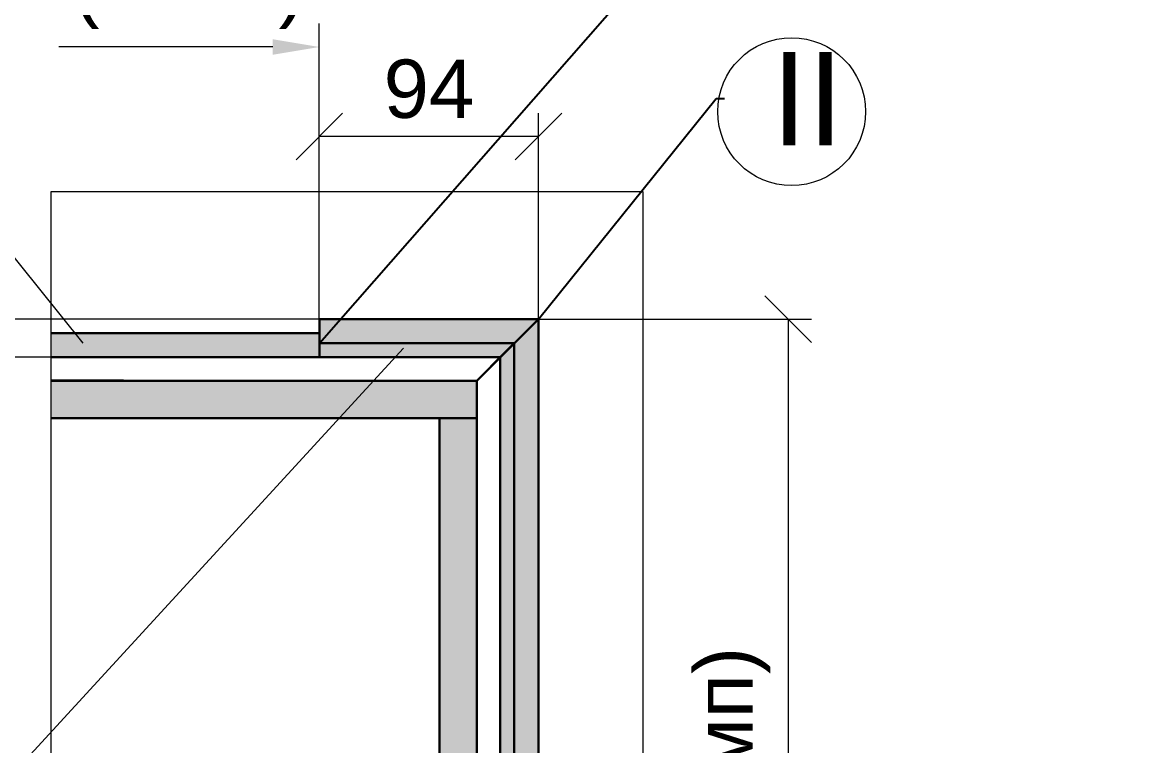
# Model space of a CAD drawing. Header units: millimetres. Extents: x 0 to 410, y 0 to 283.
# Drawn here: x 333.16 to 380.95, y 210.8 to 241.81 of the extents above; entities that cross this region are included whole.
import ezdxf
from ezdxf import colors
from ezdxf.entities.mleader import LeaderData, LeaderLine
from ezdxf.math import Vec2, Vec3

# ---------------------------------------------------------------- set-up
doc = ezdxf.new("R2010")
doc.units = ezdxf.units.MM
doc.layers.get('DEFPOINTS').update_dxf_attribs({"color": 106, "lineweight": 5})
doc.layers.add('Линии Размерные и Текст', color=1, linetype='Continuous', lineweight=5)
doc.layers.add('толстая', color=7, linetype='Continuous', lineweight=30)
doc.styles.get("Standard").update_dxf_attribs({"font": 'arial.ttf'})
doc.dimstyles.new('STANDARD 10', dxfattribs={"dimscale": 0.8, "dimtxt": 2.5, "dimasz": 2, "dimexe": 1, "dimexo": 0, "dimgap": 0.75, "dimtad": 1, "dimdec": 0, "dimlfac": 10, "dimdsep": 46, "dimtxsty": 'Standard', "dimblk": 'OBLIQUE', "dimcen": 1.5, "dimclrd": 256, "dimclre": 256, "dimclrt": 7, "dimazin": 0, "dimtfac": 1, "dimtdec": 0, "dimtmove": 1, "dimatfit": 3, "dimfxl": 1, "dimtolj": 1, "dimtzin": 0, "dimlwd": 5, "dimlwe": 5, "dimarcsym": 0})

# ---------------------------------------------------------------- blocks, each defined once
blk = doc.blocks.new('_None')
blk = doc.blocks.new('_OBLIQUE')
at = {"color": 0, "linetype": 'ByBlock'}
blk.add_line((-0.5, -0.5), (0.5, 0.5), dxfattribs=at)
blk = doc.blocks.new('*D483')
at = {"layer": 'DEFPOINTS', "color": 0, "transparency": 16777216}
for p in [(345.896, 236.917), (345.896, 229.086), (355.296, 229.086)]:
    blk.add_point(p, dxfattribs=at)
at = {"layer": 'Линии Размерные и Текст', "lineweight": 5, "transparency": 16777216}
for p, q in [((345.896, 229.086), (345.896, 237.917)), ((355.296, 229.086), (355.296, 237.917)), ((355.296, 236.917), (345.896, 236.917))]:
    blk.add_line(p, q, dxfattribs=at)
at = {"layer": 'Линии Размерные и Текст', "lineweight": 5, "transparency": 16777216, "xscale": 2, "yscale": 2, "zscale": 2, "rotation": 180}
blk.add_blockref('_OBLIQUE', (345.896, 236.917), dxfattribs=at)
at = {"layer": 'Линии Размерные и Текст', "lineweight": 5, "transparency": 16777216, "xscale": 2, "yscale": 2, "zscale": 2}
blk.add_blockref('_OBLIQUE', (355.296, 236.917), dxfattribs=at)
at = {"layer": 'Линии Размерные и Текст', "color": 7, "transparency": 16777216, "insert": (350.596, 238.943), "char_height": 2.5, "attachment_point": 5}
blk.add_mtext('\\A1;94', dxfattribs=at)
blk = doc.blocks.new('*D484')
at = {"layer": 'DEFPOINTS', "color": 0, "transparency": 16777216}
for p in [(355.296, 229.086), (354.256, 186.493), (365.996, 186.493)]:
    blk.add_point(p, dxfattribs=at)
at = {"layer": 'Линии Размерные и Текст', "lineweight": 5, "transparency": 16777216}
for p, q in [((355.296, 229.086), (366.996, 229.086)), ((365.996, 229.086), (365.996, 186.493)), ((354.256, 186.493), (366.996, 186.493))]:
    blk.add_line(p, q, dxfattribs=at)
at = {"layer": 'Линии Размерные и Текст', "lineweight": 5, "transparency": 16777216, "xscale": 2, "yscale": 2, "zscale": 2}
for p, rotation in [((365.996, 229.086), 90), ((365.996, 186.493), 270)]:
    blk.add_blockref('_OBLIQUE', p, dxfattribs=dict(at, rotation=rotation))
at = {"layer": 'Линии Размерные и Текст', "color": 7, "transparency": 16777216, "insert": (363.607, 207.79), "char_height": 2.5, "attachment_point": 5, "rotation": 90}
blk.add_mtext('\\A1;426(+мп)', dxfattribs=at)
blk = doc.blocks.new('*D485')
at = {"layer": 'DEFPOINTS', "color": 0, "transparency": 16777216}
for p in [(345.896, 229.086), (331.298, 227.446), (345.896, 227.446)]:
    blk.add_point(p, dxfattribs=at)
at = {"layer": 'Линии Размерные и Текст', "lineweight": 5, "transparency": 16777216}
for p, q in [((324.594, 229.286), (324.594, 237.035)), ((331.298, 228.266), (324.594, 229.286)), ((345.896, 229.086), (330.298, 229.086)), ((331.298, 229.086), (331.298, 227.446)), ((345.896, 227.446), (330.298, 227.446))]:
    blk.add_line(p, q, dxfattribs=at)
at = {"layer": 'Линии Размерные и Текст', "lineweight": 5, "transparency": 16777216, "xscale": 2, "yscale": 2, "zscale": 2}
for p, rotation in [((331.298, 229.086), 90), ((331.298, 227.446), 270)]:
    blk.add_blockref('_OBLIQUE', p, dxfattribs=dict(at, rotation=rotation))
at = {"layer": 'Линии Размерные и Текст', "color": 7, "transparency": 16777216, "insert": (322.567, 233.161), "char_height": 2.5, "attachment_point": 5, "rotation": 90}
blk.add_mtext('\\A1;16.4', dxfattribs=at)
blk = doc.blocks.new('*D477')
at = {"layer": 'DEFPOINTS', "color": 0, "transparency": 16777216}
for p in [(337.424, 240.75), (337.424, 227.446), (345.896, 227.446)]:
    blk.add_point(p, dxfattribs=at)
at = {"layer": 'Линии Размерные и Текст', "lineweight": 5, "transparency": 16777216}
for p, q in [((345.896, 227.446), (345.896, 241.75)), ((343.896, 240.75), (334.727, 240.75))]:
    blk.add_line(p, q, dxfattribs=at)
at = {"layer": 'Линии Размерные и Текст', "transparency": 16777216}
blk.add_solid([(343.896, 241.084), (343.896, 240.417), (345.896, 240.75)], dxfattribs=at)
at = {"layer": 'Линии Размерные и Текст', "color": 7, "transparency": 16777216, "insert": (340.31, 243.148), "char_height": 2.5, "attachment_point": 5}
blk.add_mtext('\\A1;(+сбп)', dxfattribs=at)

msp = doc.modelspace()

# ---------------------------------------------------------------- hatches: boundary and pattern name
at = {"layer": 'Линии Размерные и Текст'}
h = msp.add_hatch(color=190, dxfattribs=at)
h.dxf.hatch_style = 1
h.paths.add_polyline_path([(355.2965, 229.0858), (345.8965, 229.0858), (345.8965, 228.0461), (354.2568, 228.0461)])
h.paths.add_polyline_path([(354.2568, 228.0461), (345.8965, 228.0461), (345.8965, 227.4461), (353.6568, 227.4461)])
h = msp.add_hatch(color=190, dxfattribs=at)
h.dxf.hatch_style = 1
h.paths.add_polyline_path([(355.2965, 229.0858), (354.2538, 228.0432), (354.2556, 186.4932), (355.2965, 187.5341)])
h = msp.add_hatch(color=190, dxfattribs=at)
h.dxf.hatch_style = 1
h.paths.add_polyline_path([(334.3912, 228.4858), (334.3912, 227.4461), (345.8965, 227.4461), (345.8965, 228.4858)])
h = msp.add_hatch(color=190, dxfattribs=at)
h.dxf.hatch_style = 1
h.paths.add_polyline_path([(354.2538, 228.0432), (353.6538, 227.4432), (353.6556, 186.4941), (354.2556, 186.4941)])
h = msp.add_hatch(color=190, dxfattribs=at)
h.dxf.hatch_style = 1
h.paths.add_polyline_path([(352.6538, 226.4418), (334.3912, 226.4418), (334.3912, 224.8418), (351.0539, 224.8418), (352.6538, 224.8418)])
h = msp.add_hatch(color=190, dxfattribs=at)
h.dxf.hatch_style = 1
h.paths.add_polyline_path([(352.6538, 224.8418), (351.0539, 224.8418), (351.0539, 187.4918), (352.6538, 187.4918)])

# ---------------------------------------------------------------- linework, layer by layer
for p, q in [((316.1798, 252.3584), (335.755, 228.0554)), ((318.43, 194.0044), (349.5019, 227.8435))]:
    msp.add_line(p, q, dxfattribs=at)
msp.add_lwpolyline([(334.3912, 234.5534), (359.7708, 234.5534), (359.7708, 182.6129), (334.3912, 182.6129)], close=True, dxfattribs=at)
msp.add_circle((366.1499, 237.9786), 3.1705, dxfattribs=at)
at = {"layer": 'толстая'}
for p, q in [((355.2965, 229.0858), (345.8965, 229.0858)), ((345.8965, 229.0858), (345.8965, 227.4461)), ((352.6538, 226.4432), (355.2965, 229.0858)), ((353.2568, 227.0461), (355.2965, 229.0858)), ((355.2965, 229.0858), (355.2968, 187.5345)), ((345.8965, 228.4858), (334.3912, 228.4858)), ((345.8965, 227.4461), (345.8965, 228.4858)), ((345.8965, 228.0461), (354.2568, 228.0461)), ((354.2556, 186.4934), (354.2538, 228.0432)), ((334.3912, 227.4461), (353.6568, 227.4461)), ((353.6556, 185.4933), (353.6538, 227.4432)), ((334.3912, 226.4461), (337.4965, 226.4461)), ((337.4965, 226.4432), (334.3912, 226.4432)), ((334.3912, 226.4418), (352.6538, 226.4418)), ((352.6538, 226.4432), (337.4965, 226.4432)), ((352.6538, 226.4418), (352.6538, 226.4432))]:
    msp.add_line(p, q, dxfattribs=at)
for points in [[(345.8965, 229.9419), (345.8965, 229.9419)], [(355.2965, 229.0858), (355.2965, 187.5341)], [(334.3912, 224.8418), (351.0539, 224.8418), (352.6539, 224.8418), (352.6539, 226.4418), (352.6538, 226.4418), (352.6538, 187.4918), (352.6538, 185.4918), (334.3912, 185.4918)], [(337.4965, 226.4461), (337.4965, 226.4432)], [(338.5465, 226.4431), (338.5465, 226.4418)], [(351.0539, 224.8418), (351.0539, 187.4918), (352.6538, 187.4918), (352.6539, 187.4918), (352.6539, 224.8418)]]:
    msp.add_lwpolyline(points, dxfattribs=at)

# ---------------------------------------------------------------- dimensions: what is measured, and where the dimension line sits
at = {"layer": 'Линии Размерные и Текст'}
dim = msp.add_linear_dim(base=(337.4243, 240.7504), p1=(345.8958, 227.4461), p2=(337.4243, 227.4461), text='(+сбп)', dimstyle='STANDARD 10', override={"dimscale": 1, "dimblk2": 'None', "dimsah": 1, "dimse2": 1, "dimsd2": 1, "dimtmove": 0}, dxfattribs=at)
dim.commit()
dim.dimension.update_dxf_attribs({"geometry": '*D477', "text_midpoint": (340.3101, 240.7504), "dimtype": 160})
dim = msp.add_linear_dim(base=(345.8965, 236.9166), p1=(355.2965, 229.0858), p2=(345.8965, 229.0858), dimstyle='STANDARD 10', override={"dimscale": 1}, dxfattribs=at)
dim.commit()
dim.dimension.update_dxf_attribs({"geometry": '*D483', "text_midpoint": (350.5965, 238.943)})
dim = msp.add_linear_dim(base=(331.298, 227.4461), p1=(345.8965, 229.0858), p2=(345.8965, 227.4461), angle=90, dimstyle='STANDARD 10', override={"dimscale": 1, "dimdec": 1}, dxfattribs=at)
dim.commit()
dim.dimension.update_dxf_attribs({"geometry": '*D485', "text_midpoint": (324.5937, 230.0364), "dimtype": 160})
dim = msp.add_linear_dim(base=(365.9961, 186.4934), p1=(355.2965, 229.0858), p2=(354.2556, 186.4934), angle=90, text='<>(+мп)', dimstyle='STANDARD 10', override={"dimscale": 1}, dxfattribs=at)
dim.commit()
dim.dimension.update_dxf_attribs({"geometry": '*D484', "text_midpoint": (363.6072, 207.7896)})

# ---------------------------------------------------------------- leaders
ml = msp.add_multileader_mtext('Standard', dxfattribs=at)
ml.set_content('IV(90%%D)', color=256)
ml.set_leader_properties()
ml.set_arrow_properties(name='NONE')
ml.build(insert=Vec2(0, 0))
ml.multileader.update_dxf_attribs({"text_right_attachment_type": 6, "dogleg_length": 0.36})
ctx = ml.context
ctx.base_point, ctx.plane_origin = Vec3(361.845, 245.8216), Vec3(336.2359, 263.144)
ctx.right_attachment = 6
notes = []
notes.append((ctx, [(0, (1, 1, 0), (361.485, 245.8216), (1, 0), 0.36, [(1, [(345.8965, 228.0461)], 0, [])])]))
ctx.mtext.insert, ctx.mtext.flow_direction = Vec3(363.845, 248.4096), 5
ml = msp.add_multileader_mtext('Standard', dxfattribs=at)
ml.set_content('II', color=256)
ml.set_leader_properties()
ml.set_arrow_properties(name='NONE')
ml.build(insert=Vec2(0, 0))
ml.multileader.update_dxf_attribs({"text_right_attachment_type": 6, "dogleg_length": 0.36})
ctx = ml.context
ctx.base_point, ctx.plane_origin = Vec3(363.2752, 238.5393), Vec3(344.6541, 248.6557)
ctx.right_attachment = 6
notes.append((ctx, [(0, (1, 1, 0), (362.9152, 238.5393), (1, 0), 0.36, [(0, [(355.2965, 229.0858)], 0, [])])]))
ctx.mtext.insert, ctx.mtext.flow_direction = Vec3(365.2752, 240.5393), 5
for ctx, leaders in notes:
    for number, flags, end, landing, length, lines in leaders:
        leader = LeaderData()
        leader.index, (leader.has_last_leader_line, leader.has_dogleg_vector, leader.attachment_direction) = number, flags
        leader.last_leader_point, leader.dogleg_vector, leader.dogleg_length = Vec3(end), Vec3(landing), length
        for number, points, colour, breaks in lines:
            line = LeaderLine()
            line.index, line.vertices, line.color, line.breaks = number, Vec3.list(points), colors.encode_raw_color(colour), breaks
            leader.lines.append(line)
        ctx.leaders.append(leader)

doc.saveas('drawing.dxf')
